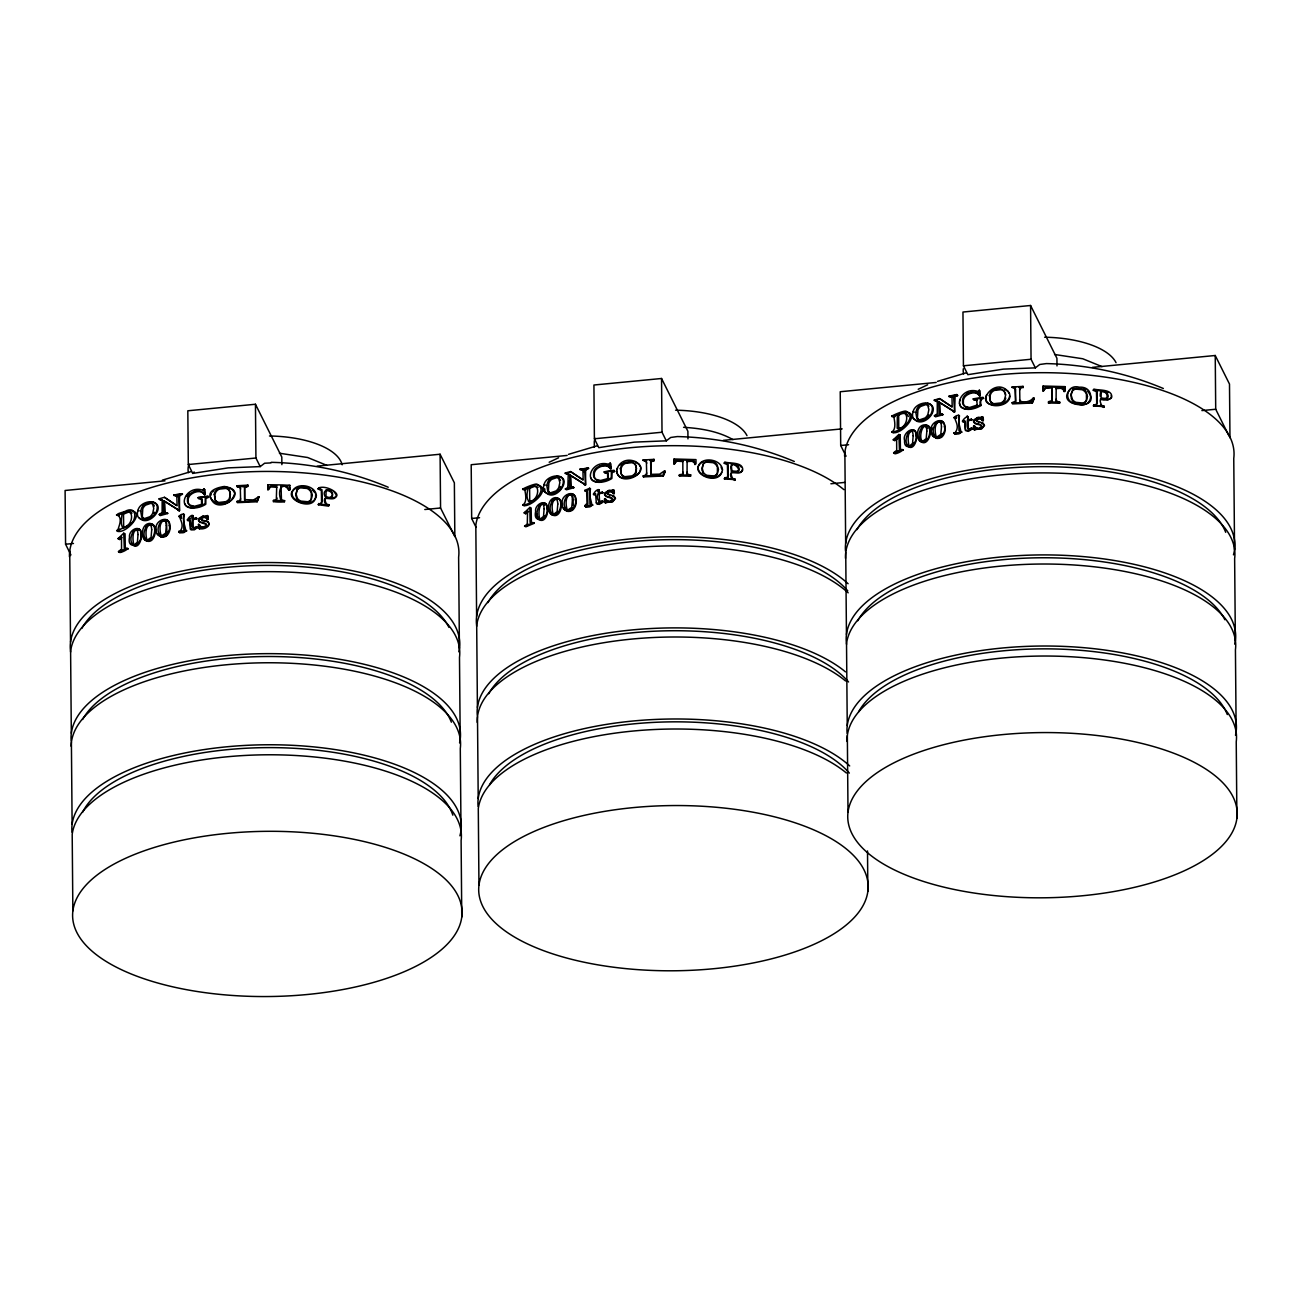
<?xml version="1.0" encoding="UTF-8"?>
<svg xmlns="http://www.w3.org/2000/svg" width="1302" height="1302" viewBox="0 0 1302 1302"><rect width="100%" height="100%" fill="white"/><g stroke="black" fill="none" stroke-linecap="round" stroke-linejoin="round"><path stroke-width="1.5" d="M128.328 511.002C147.761 509.228 127.482 533.267 117.994 531.411C116.887 529.491 122.583 521.418 119.117 516.308C113.323 513.411 122.697 513.118 127.043 510.433C138.028 506.543 136.075 522.444 128.8 525.487M117.994 531.411L120.028 529.588L118.71 529.035M522.769 505.078C527.489 502.067 525.503 493.8 524.673 489.08C516.894 491.082 534.341 483.286 536.912 484.116C549.167 490.398 531.086 504.964 522.769 505.078L524.088 505.648C532.192 506.543 552.976 487.339 536.44 484.783M524.088 505.648L525.357 504.492M891.805 432.101C896.541 429.09 894.539 420.823 893.709 416.103C885.93 418.105 903.393 410.309 905.964 411.139C918.203 417.421 900.121 431.987 891.805 432.101L893.123 432.655C902.611 434.526 922.89 410.488 903.474 412.262M893.123 432.655L894.409 431.499M573.254 505.241L572.929 496.355M268.537 489.698L270.116 486.378L276.74 485.906L276.268 500.831C265.494 502.1 291.941 502.735 281.492 500.928L280.955 500.18C276.805 490.024 282.664 480.161 288.898 490.268L289.923 489.519L289.89 485.369L282.567 484.946L268.017 484.751L267.805 489.682L270.8 486.899L276.838 487.322M1051.918 401.358L1051.739 387.963L1045.929 388.142L1042.935 390.942L1043.146 386.01L1065.02 386.629L1065.052 390.763L1064.043 391.511L1063.116 389.314L1060.739 388.289L1055.792 388.631M268.017 484.751L268.586 488.901M267.805 489.682L267.968 485.548M686.756 461.608L691.704 461.266L694.08 462.291L695.008 464.505L696.017 463.756L695.984 459.606L674.111 458.988L673.899 463.919L676.894 461.136L682.932 461.559M673.899 463.919L674.111 458.988M1042.935 390.942L1043.146 386.01M674.631 463.935L676.21 460.615L682.834 460.143L682.866 474.335M1043.667 390.942L1045.246 387.638L1051.886 387.166L1052.049 400.56L1048.549 401.7L1048.468 402.985L1059.568 403.229L1059.763 401.944L1056.817 401.374L1056.068 399.242M604.681 480.715L599.555 481.154L596.674 480.096A7.291 6.184 -41.9 0 1 594.33 476.646L594.314 473.391A7.324 6.217 -41.9 0 1 596.544 469.192C600.076 465.807 607.595 463.837 610.557 468.932L610.247 463.154L609.19 465.074L599.994 465.774M975.914 391.983L978.225 392.097L979.299 390.177L979.592 395.954C976.63 390.86 969.111 392.83 965.579 396.215A7.324 6.217 -41.9 0 0 963.35 400.414L963.382 403.653A7.291 6.184 -41.9 0 0 965.71 407.119L970.332 408.275L976.354 406.647L977.379 405.947L976.581 399.747M1009.961 396.036C1009.636 408.568 981.513 409.642 986.542 394.945M234.539 493.995C226.825 517.887 189.929 491.863 224.286 486.46C252.751 490.642 216.165 518.033 210.615 497.218M640.633 468.215C640.47 474.97 632.772 477.639 627.027 477.639M273.322 501.726L273.42 500.44L276.398 500.033L277.066 498.031M687.033 472.219L687.765 474.367L690.727 474.921L690.532 476.207L679.416 475.962L679.514 474.677L682.492 474.27L683.159 472.268M679.416 475.962L679.514 474.677M240.626 500.684L240.284 487.046L236.98 485.76L247.917 485.141C250.065 488.217 231.089 485.353 239.991 487.225L240.691 488.982M646.72 474.921L646.378 461.282L643.074 459.98L654.011 459.362L654.174 460.648L650.805 461.901L650.837 474.677M240.561 498.666L239.877 500.668L237.11 501.368L237.371 502.653L257.129 501.775L259.017 496.68L253.516 499.935L244.564 499.642L244.516 486.883L247.917 485.141M646.655 472.903L645.971 474.904L643.204 476.093L663.157 475.214L665.159 471.715L664.378 470.933L659.609 474.156L651 474.351L650.609 461.12L654.011 459.362M166.949 532.648L166.477 521.353M1019.661 389.982L1020.394 388.24L1023.209 387.182L1018.896 387.312M336.209 495.378C335.119 503.972 319.657 492.042 325.825 504.753L329.178 504.899L326.428 503.988C321.22 492.807 331.375 501.498 332.482 494.972C331.945 489.633 320.943 488.25 325.126 496.68M742.303 469.615C741.489 477.671 726.825 467.158 731.447 478.143M932.541 429.514L932.85 427.805M280.874 486.785L289.89 485.369M686.968 461.006L688.563 460.111L693.055 460.745L694.747 462.096L695.008 464.505M1056.003 388.029L1057.598 387.133L1062.09 387.768L1063.783 389.103L1064.043 391.511M281.492 500.928L281.037 485.988M1056.817 401.374L1059.568 403.229M544.773 516.927L545.05 515.755M914.085 442.761L913.418 444.812M137.996 510.319C133.585 524.234 153.913 520.442 156.582 511.035C161.22 497.169 140.144 500.359 137.996 510.303L139.249 510.889M913.125 411.578C908.715 425.494 929.042 421.685 931.711 412.278C936.366 398.428 915.29 401.618 913.141 411.546L914.378 412.164M974.449 420.595C972.399 426.112 982.603 422.938 981.968 427.463C978.258 433.712 971.943 420.123 973.815 429.481L981.61 428.928L984.507 425.559L983.205 423.15L976.305 420.839L975.947 419.228C979.299 413.548 984.751 425.51 983.059 417.454L978.046 417.34L973.798 419.846C971.748 425.396 982.017 422.173 981.399 426.714L978.762 428.195A4.752 4.036 -42 0 1 974.938 426.877L974.221 425.575M284.438 501.97L284.633 500.684L281.671 500.131M230.226 498.243L230.161 492.026A7.242 6.477 -20.4 0 0 225.864 488.429L219.257 489.161A7.259 6.364 -32.2 0 0 215.79 492.205L214.732 495.085L215.172 499.789A7.259 6.347 -32.2 0 0 219.371 503.207L225.995 502.474M1005.762 397.989L1005.356 399.486A7.242 6.477 -20.4 0 1 1001.124 403.734C968.281 410.781 995.786 372.291 1009.457 393.448M942.078 433.908L940.679 436.561L936.138 438.302L933.404 436.235L932.574 433.306M724.319 463.317L724.856 462.064C729.771 463.707 743.328 461.657 742.726 470.152C739.324 476.288 727.053 466.165 732.521 478.225L735.272 479.624L724.449 478.941L725.002 477.671L727.655 477.492L728.257 475.458L727.997 463.935L724.856 462.552L724.319 463.317L727.427 464.7L727.688 476.223L727.086 478.257L724.449 478.436M288.898 490.268L287.709 486.834L282.469 485.89M1065.02 386.629L1064.792 391.56M959.704 401.195L960.306 399.421M687.13 460.224L687.049 474.416M1056.182 387.231L1056.085 401.439M210.794 495.378L211.396 493.686M616.888 469.615L617.49 467.923M122.339 527.245C134.057 527.635 135.245 504.525 122.193 513.558C121.46 517.903 119.231 531.721 127.254 526.496M132.088 513.053L128.54 512.125L123.511 514.111L123.657 527.798M528.433 501.482C540.167 501.856 541.339 478.762 528.287 487.794C524.739 499.008 528.921 507.406 537.384 497.234M538.182 487.273L534.634 486.362L529.605 488.348L529.751 502.035M897.485 428.504C909.203 428.879 910.391 405.785 897.338 414.817L897.192 428.016L900.577 428.618M908.324 416.51C907.413 411.871 901.358 413.125 898.657 415.371L898.787 429.058M721.764 472.414C716.507 486.704 686.105 471.552 702.836 461.754M123.739 533.202L124.325 548.679C132.218 546.791 123.674 552.097 119.833 552.553L118.515 551.511L121.558 549.07L121.477 536.75L118.108 538.589L123.739 533.202L125.057 533.771L125.301 548.663M527.294 524.185L527.57 510.986L524.201 512.825L529.849 507.438L531.151 507.992L531.395 522.899L534.292 523.258L525.927 526.789L524.608 526.236L527.294 524.185L528.612 524.755M897.648 451.761L898.006 450.883M643.204 475.604L643.465 476.89L663.223 476.011L665.159 471.715L663.223 473.244M1023.209 387.67L1023.063 386.385L1012.11 387.003L1014.893 387.687L1015.593 389.444L1015.527 401.146L1012.24 402.627L1012.517 403.897L1032.274 403.018L1034.195 398.721L1033.414 397.956C1031.021 401.602 1021.793 403.832 1019.564 400.023M259.017 496.68L257.129 501.775M665.11 470.901L663.223 476.011M1034.146 397.924L1032.274 403.018M544.09 484.523C546.238 474.595 567.33 471.405 562.676 485.255C560.006 494.679 539.679 498.471 544.09 484.556L545.343 485.125M152.106 537.954C141.137 548.972 138.272 523.925 149.746 523.388C157.884 524.12 155.052 538.768 148.754 540.655A3.239 2.311 -62.2 0 1 146.996 539.695C145.303 535.692 145.027 522.672 152.041 525.52M558.2 512.191C547.231 523.209 544.366 498.161 555.84 497.608C563.978 498.357 561.146 513.004 554.847 514.892A3.239 2.311 -62.2 0 1 553.09 513.932C551.869 509.619 550.583 498.389 557.695 499.268M927.236 439.197C916.999 449.841 913.32 427.235 923.525 424.973C932.932 423.036 930.751 440.141 923.899 441.915A3.239 2.311 -62.2 0 1 922.125 440.955C918.333 437.195 923.02 420.302 927.756 428.602M178.7 531.476L179.546 532.616C191.915 534.227 180.701 524.315 184.363 514.713L183.582 513.997C173.85 515.104 186.332 522.135 180.506 530.711L178.7 531.476L179.546 532.192L181.662 530.825M584.793 505.713L586.763 506.055L587.853 504.102L587.674 491.782L584.81 490.398L589.676 488.234L590.473 488.95C586.811 498.552 598.009 508.464 585.64 506.852L584.793 505.713L587.023 503.386L586.616 490.675M572.717 508.04L570.878 510.058L567.102 511.279L565.084 510.221M955.635 431.971C961.478 423.378 948.979 416.347 958.711 415.24L959.509 415.956C955.847 425.559 967.044 435.486 954.692 433.875L953.845 432.736L956.465 432.671L953.845 432.736M159.332 514.404L161.855 514.469L163.271 512.028L163.173 500.765L159.186 498.78L164.459 497.315L177.072 505.713L176.828 495.883L173.866 494.939L182.443 493.946L179.513 496.192L179.497 510.742L163.613 500.684L163.857 512.028L167.649 513.525L160.374 515.559L159.332 514.404L162.132 512.5L162.164 500.098L159.202 499.268M567.818 487.485L568.258 474.335L565.28 473.017L570.553 471.552L583.166 479.95L582.938 470.12L579.96 469.176L588.537 468.183L585.607 470.429L585.591 484.979L569.706 474.904L569.95 486.264L573.743 487.762L566.468 489.78L565.426 489.129L567.818 487.485L568.828 488.152M590.685 477.753C592.833 483.384 600.336 482.749 605.105 481.496A22.687 19.253 -42 0 0 611.875 478.501L611.956 472.789L614.593 471.536L614.039 470.787L611.387 472.04L611.289 477.753A23.094 19.579 -42 0 1 604.453 480.747C580.741 487.664 590.359 458.516 608.587 464.326L609.19 465.074L610.85 463.919M201.224 505.388L195.186 507.015L190.58 505.876A7.291 6.184 -41.9 0 1 188.237 502.409L188.204 499.171A7.324 6.217 -41.9 0 1 190.45 494.955C193.982 491.57 201.501 489.601 204.463 494.695L204.739 489.682L204.154 488.917L202.494 490.089C184.266 484.279 174.631 513.444 198.36 506.527A23.094 19.579 -42 0 0 205.195 503.516L205.277 497.803L207.946 496.55L208.499 497.315L205.862 498.568L205.781 504.265A22.687 19.253 -42 0 1 199.011 507.259C194.242 508.512 186.739 509.163 184.591 503.516M955.098 396.719L954.626 411.985L938.758 401.927L938.986 413.287L942.778 414.785L935.503 416.803L934.462 415.663L937.261 413.759L937.294 401.358L934.331 400.04L939.588 398.575L952.201 406.956L951.974 397.143L948.995 396.199L956.775 394.49L957.588 395.694L954.252 396.003L953.666 397.875L954.626 411.985M182.443 494.435L181.629 493.718L178.683 495.476L179.497 510.742M588.537 468.671L587.739 467.955L584.777 469.713L585.591 484.979M191.589 517.04L193.038 515.608L193.07 518.928L192.37 518.196C195.479 509.798 182.166 522.981 190.206 520.23L191.003 529.881L194.405 529.816L197.334 527.587C191.931 527.31 191.166 528.563 192.37 519.01L196.7 518.326L193.087 519.742L192.37 519.01M597.683 491.277L599.132 489.845L599.164 493.165L598.464 492.433C601.296 485.207 591.466 493.849 594.249 494.809M967.467 416.135L968.216 420.188L968.183 416.868C966.768 415.11 958.565 423.687 965.352 421.49L965.417 429.318M329.178 504.899L328.56 506.152L318.355 504.704L320.992 504.02L321.594 501.986L321.334 490.463L318.225 489.08L318.762 487.827C329.422 484.132 349.245 499.838 326.33 497.608M1093.485 405.459L1096.121 405.28L1096.723 403.229L1096.463 391.723L1093.354 390.34L1093.908 389.07C1098.823 390.73 1112.364 388.68 1111.762 397.175C1108.376 403.311 1096.089 393.188 1101.557 405.248L1104.308 406.647L1093.485 405.947L1097.147 403.815L1097.212 392.016L1095.893 389.982L1093.354 390.34M320.992 504.02L322.164 501.221L321.903 489.698L318.762 488.315L318.225 489.08M1012.24 402.627L1014.258 403.164L1015.755 401.944L1014.893 387.687M977.2 400.495L973.945 400.072L973.294 398.819L983.075 397.289C983.466 399.193 977.737 400.821 980.911 405.524A22.687 19.253 -42 0 1 974.14 408.519C969.095 410.114 959.883 410.163 959.509 403.05M983.628 398.558L983.075 397.794L980.422 399.063L980.911 405.524M1111.127 397.924L1107.774 400.105L1100.857 399.633M318.355 504.216L321.561 503.256M318.355 504.704L318.909 503.435M724.449 478.941L725.002 477.671M1093.485 405.947L1094.038 404.694M138.289 543.552L135.522 545.522A3.271 2.116 -66.9 0 1 134.855 545.489M544.382 517.789L541.616 519.758A3.271 2.116 -66.9 0 1 539.988 518.88C537.807 515.38 538.898 500.293 544.936 505.225M725.002 478.159L727.655 477.492M202.494 520.686C216.295 521.728 205.293 531.476 198.685 528.238L198.457 524.429L200.443 526.382M605.186 498.552L605.902 499.87A4.752 4.036 -42 0 0 609.727 501.172L612.347 499.691C612.982 495.151 602.712 498.373 604.763 492.84L608.994 490.317L614.023 490.431C615.716 498.487 610.264 486.525 606.895 492.205L607.269 493.816L614.17 496.127L615.472 498.536L612.558 501.921L604.779 502.458C602.891 493.116 609.222 506.69 612.917 500.44M198.457 524.429L199.108 525.162C196.358 530.484 208.564 527.863 208.825 523.534C208.499 519.156 200.557 522.102 200.801 517.968C204.154 512.288 209.606 524.267 207.913 516.194L202.9 516.08L198.669 518.603C196.618 524.136 206.888 520.914 206.253 525.455L203.633 526.936A4.752 4.036 -42 0 1 199.808 525.634L199.076 524.315M604.551 498.65L605.202 499.398C602.452 504.72 614.658 502.084 614.918 497.771L612.461 495.834M973.603 425.673L974.238 426.421C971.487 431.727 983.694 429.107 983.954 424.794L981.399 422.841M731.48 471.568C727.118 454.186 749.431 475.149 731.48 471.568L732.082 470.803C727.72 453.405 750.098 474.416 732.082 470.803M325.467 490.708C333.214 485.906 336.241 501.286 325.988 496.567L326.07 489.943M1100.239 396.296C1099.213 381.486 1118.044 401.846 1101.118 397.826L1101.199 391.202M257.129 499.008L258.284 496.697M1033.414 397.956L1030.712 401.325M247.917 486.427L244.711 487.68L244.743 500.44M734.653 480.389L735.272 479.136M1103.705 407.412L1104.308 406.159M1023.063 386.385L1019.661 388.142L1019.889 401.7M612.233 490.219L614.023 490.431M981.366 417.975L983.059 417.454M200.264 518.229L199.011 520.605L199.678 522.135L206.286 524.364M606.358 492.449L605.105 494.825L605.788 496.371L612.591 498.715M206.318 526.773L201.452 527.277M131.274 522.997L126.652 526.529L116.675 530.842M132.95 531.786C147.354 518.375 141.511 556.686 131.095 543.292M539.044 506.022C552.146 493.067 549.444 528.156 537.645 518.798M908.08 433.045C922.483 419.635 916.657 457.93 906.225 444.552M186.186 496.469L189.441 493.491M166.168 534.634L161.009 537.042L157.754 533.674M281.867 464.651L281.802 457.051L255.452 404.255L187.83 410.781L188.302 464.537L192.729 473.423L194.144 471.942M192.729 473.423L228.159 467.874L260.205 466.604L264.615 463.235L270.995 462.91M687.961 438.888L687.895 431.287L661.546 378.491L593.924 385.018L594.396 438.774L598.822 447.66L634.253 442.11L666.298 440.841L670.709 437.472L677.333 436.561C717.483 437.537 757.276 445.902 794.318 461.478M1056.996 365.911L1056.931 358.31L1030.582 305.498L962.959 312.041L963.431 365.797L967.874 374.683L1003.289 369.133L1035.35 367.864L1039.745 364.479L1046.385 363.584C1086.535 364.544 1126.311 372.925 1163.353 388.501M196.667 526.854L193.705 529.084L190.287 529.149L189.474 519.498L187.162 519.905M596.381 502.312L597.113 504.118L599.359 504.362L603.428 501.823L602.761 501.091L599.815 503.321L596.381 503.386L595.567 493.735L593.256 494.125M965.612 430.441L968.395 431.369L972.48 428.846L971.813 428.098L968.851 430.344L965.417 430.409L964.603 420.758L962.308 421.148M145.97 526.805C160.26 514.241 156.858 549.688 144.424 539.516M552.064 501.042C566.354 488.462 562.952 523.925 550.518 513.737M212.421 492.123L213.837 490.708M898.885 434.461L893.237 439.848L896.622 438.009L896.704 450.329L893.644 452.754L894.962 453.812C899.21 453.275 907.282 447.969 899.454 449.922L898.885 434.461L900.203 435.014L900.431 449.906L903.328 449.792M900.203 435.014L894.555 440.401L897.566 438.514M118.384 538.947L119.703 539.5L121.932 537.547M524.478 513.183L525.796 513.737L528.026 511.784M935.08 423.606C947.449 412.636 949.337 440.499 936.138 438.302L941.737 436.723L938.058 437.586A3.239 2.49 -56.7 0 1 936.154 436.544C934.592 431.239 933.843 421.474 941.623 421.067L936.187 422.613L940.516 421.799L941.964 423.378M190.564 518.245L187.927 520.621M1070.065 389.672C1053.481 407.363 1104.356 411.481 1087.642 391.202M142.634 506.055L144.294 504.753M548.744 480.275L550.388 478.99M594.021 494.858L595.437 493.572M963.057 421.881L964.473 420.595M196.911 527.343L196.228 526.594L197.334 527.587L194.714 528.498M598.887 501.84L602.338 500.831C602.208 506.787 594.363 498.552 598.464 493.246L602.793 492.547L599.18 493.979L598.464 493.246M970.966 429.367L972.48 428.846L971.373 427.853C966.198 432.264 967.109 423.183 967.5 420.269L971.829 419.57L968.216 421.002L967.5 420.269M922.141 427.007C937.717 417.714 928.733 453.308 919.082 439.474M619.931 464.944L621.705 463.74M201.436 498.487L201.631 503.939L200.589 504.639L194.503 506.283L189.848 505.143A7.275 6.168 -42 0 1 187.488 501.677L187.455 498.438A7.307 6.201 -42 0 1 189.718 494.223C193.559 490.496 201.647 488.901 204.463 494.695M976.76 405.199L969.632 407.526L964.977 406.387A7.275 6.168 -42 0 1 962.617 402.936L962.601 399.698A7.307 6.201 -42 0 1 964.847 395.482C968.688 391.739 976.777 390.144 979.592 395.954M902.384 427.74L903.93 426.73M926.194 418.593L922.109 420.383M975.393 419.472L980.65 417.958M161.041 521.353C173.508 513.46 172.954 539.386 161.009 537.042L166.607 535.464L162.929 536.326A3.239 2.49 -56.7 0 1 161.025 535.301C159.462 529.995 158.698 520.214 166.477 519.807L161.041 521.353L165.989 520.833M567.151 495.59C579.602 487.68 579.064 513.623 567.102 511.279L572.701 509.7L569.023 510.563A3.239 2.49 -56.7 0 1 567.119 509.521C565.556 504.216 564.791 494.451 572.587 494.044L567.151 495.59L570.732 494.711L572.571 495.574M919.424 406.012L925.478 403.506M954.252 396.003L957.588 395.694M912.246 446.114L910.651 446.781A3.271 2.116 -66.9 0 1 909.024 445.902C908.08 441.59 906.436 430.734 913.255 431.027M608.587 464.326L610.296 464.017L609.694 463.268M980.341 404.776A23.094 19.579 -42 0 1 973.489 407.77C949.776 414.687 959.395 385.538 977.623 391.349L979.885 390.925M527.766 525.422L524.608 525.748M896.801 452.445L893.644 452.754M606.081 480.243L607.318 479.624M590.473 488.95L585.656 491.114L584.81 490.398M549.167 462.243L558.607 457.767M918.219 389.265L927.659 384.79M555.889 492.4L553.073 493.36M116.529 514.729L117.847 515.299L125.317 512.142M118.515 551.999L126.912 548.451L128.198 549.021M118.515 551.511L119.833 552.064L122.518 550.518L121.2 549.949M128.198 548.533L125.643 549.232M522.623 488.966L523.941 489.536L529.54 487.176M534.292 522.769L530.077 522.33L529.849 507.438M524.608 526.236L533.006 522.688L534.292 523.258M891.675 415.989L892.993 416.559L901.196 413.092M893.66 453.242L902.042 449.711L903.344 450.28M146.166 503.679L148.249 502.832M552.26 477.915L554.343 477.053M178.716 516.162L181.58 516.064M953.861 417.421L956.726 417.324M565.426 488.641L567.949 488.706M934.462 415.663L937.001 415.729M966.67 393.643L971.65 392.195M253.613 500.717L255.583 500.066M632.088 476.711C607.578 484.49 615.716 453.649 635.343 461.494C654.06 471.877 619.622 488.738 616.709 471.454M116.545 515.218L119.117 515.38M522.639 489.454L525.211 489.617M623.739 462.763L633.586 461.722M891.675 416.461L895.027 416.656L893.709 416.103M162.376 480.129L191.264 471.519M568.469 454.365L597.358 445.756M937.505 381.372L966.409 372.779M298.825 486.932C274.576 496.42 317.021 515.478 315.637 494.565M1071.871 388.777L1073.955 388.175M201.712 517.35L206.221 516.715M607.806 491.586L611.615 490.935M159.332 514.892L166.689 512.842L167.649 513.525M565.28 473.017L569.788 472.707M565.426 489.129L572.782 487.078L573.743 487.762M934.331 400.04L940.581 399.242L951.616 406.696M934.462 416.152L941.818 414.101L942.778 414.785M193.9 491.538L196.504 490.952M173.866 494.939L182.443 493.946M163.613 500.684L178.651 510.026M178.732 516.601L181.336 517.154L181.662 518.375M178.7 531.916L186.658 531.053M579.96 469.176L588.537 468.183M948.995 396.199L957.588 395.206M569.706 474.904L584.744 484.263M584.826 490.838L587.446 491.391M938.758 401.927L953.796 411.286M953.861 417.861L956.482 418.414L955.652 417.698M584.793 506.136L592.752 505.29M953.845 433.159L961.787 432.313M180.669 531.818L185.584 530.744M586.763 506.055L591.678 504.981M204.739 489.682L203.177 489.747L203.763 490.496L203.6 489.031M219.957 487.827L227.492 487.485M995.086 389.086L1000.261 388.484M1100.613 391.967C1109.141 389.689 1109.467 402.904 1100.532 398.575M203.861 493.946L205.146 494.581L204.154 488.917L204.56 493.832M201.631 503.939L202.249 504.688L202.054 499.236L198.815 498.812L198.164 497.559L207.946 496.029L208.499 497.315M198.164 497.559L208.483 496.794M192.37 518.196L196.7 518.326M199.727 525.064L199.336 528.97M979.006 395.206L980.276 395.841L979.299 390.177L979.69 395.092M973.294 398.819L979.381 398.64M607.529 472.724L607.725 478.176L606.699 478.876L600.596 480.503L595.942 479.364A7.275 6.168 -42 0 1 593.582 475.914L593.549 472.675A7.307 6.201 -42 0 1 595.811 468.46C599.392 465.074 606.944 463.073 609.954 468.183L611.24 468.818L610.247 463.154L610.654 468.069M608.343 478.924L608.148 473.472L604.909 473.049L604.258 471.796L614.039 470.266L614.593 471.536M604.258 471.796L614.593 471.031M968.183 416.868L966.849 416.233M967.5 419.456L971.829 419.57M974.856 426.324L974.466 430.23M598.464 492.433L602.793 492.547M605.821 499.301L605.43 503.207M167.649 513.037L164.28 512.532M942.778 414.296L939.426 413.792M573.743 487.273L570.374 486.769M307.207 502.523L303.903 502.686M981.187 398.347L983.628 398.054M982.115 420.074L983.319 420.758L982.505 416.689L982.766 419.993M206.139 515.983L207.913 516.194M206.985 518.814L208.174 519.498L207.36 515.446L207.62 518.749M613.079 493.051L614.267 493.735L613.454 489.666L613.714 492.97M954.692 433.875L961.787 431.873L958.956 430.718L958.711 415.24M179.546 532.616L186.642 530.614L183.826 529.458L183.582 513.997M585.64 506.852L592.736 504.85L589.92 503.695L589.676 488.234M949.012 396.687L952.38 397.322L951.518 396.605M173.866 495.427L177.69 496.583M579.96 469.664L583.345 470.299L583.947 471.894M556.426 476.483C574.931 475.914 555.433 504.004 545.408 492.026L544.138 491.424M934.331 400.528L938.303 402.025L937.294 401.358M565.296 473.505L568.648 474.465M973.294 399.323L976.777 399.974M198.164 498.064L201.631 498.715M604.258 472.3L607.741 472.952M963.431 365.797L1031.054 359.254L1035.35 367.864M936.154 382.462L840.229 391.739L840.701 445.496L846.056 456.205M1092.297 367.376L1215.238 355.495L1229.495 384.074L1229.967 437.83M188.302 464.537L255.924 458.011L260.205 466.604M594.396 438.774L662.018 432.231L666.298 440.841M165.012 480.829L65.1 490.48L65.572 544.236L70.926 554.961M317.167 466.116L440.092 454.235L454.365 482.83L454.837 536.57L440.564 507.992L440.092 454.235M567.119 455.44L471.194 464.716L471.666 518.473L476.125 527.408M723.261 440.353L842.166 428.863M840.701 445.496L848.595 444.731M1201.892 410.586L1215.71 409.251L1229.072 436.04M65.572 544.236L73.465 543.471M424.794 509.521L440.564 507.992M471.666 518.473L479.559 517.708M830.888 483.758L844.689 482.424M1012.11 387.003L1015.641 387.557M1012.256 403.115L1032.209 402.22L1033.462 398.754M643.074 459.98L646.589 460.534M237.11 501.856L257.064 500.977L258.333 497.494M237.11 501.368L239.129 501.905L239.877 500.668M1050.323 402.416L1048.468 402.985M679.416 475.474L681.288 475.393M145.71 519.189L151.048 517.35A7.242 5.159 -62.2 0 0 152.155 516.324M649.861 460.29L654.174 460.648M1012.126 387.491L1015.137 388.484M643.09 460.469L646.085 461.461L646.785 463.219M1044.904 386.824L1062.953 387.312M674.68 463.138L674.062 459.785L693.901 460.306M679.514 475.165L690.727 474.921M301.478 486.639L303.757 486.736M1059.779 402.432L1048.549 401.7M1054.571 354.486L1082.776 358.766L1101.997 366.611M683.566 427.316C700.492 428.309 718.053 431.157 732.961 439.604M279.425 453.226L307.63 457.507L326.851 465.367M271.239 462.324C311.39 463.3 351.182 471.666 388.224 487.241M927.349 403.295C942.453 406.322 925.136 428.114 915.273 420.188M152.22 502.035C168.17 505.241 148.07 528.612 139.298 517.789M1093.354 389.851L1105.154 391.609M1094.038 405.182L1104.308 406.647M724.303 462.828L726.288 463.024M318.209 488.592L320.194 488.787M318.909 503.939L329.178 505.388M1077.145 403.685C1062.871 403.766 1065.703 383.439 1079.309 387.215C1095.991 386.01 1093.371 410.163 1077.145 403.685L1082.336 403.783A7.242 6.347 31.5 0 0 1086.486 400.284L1086.421 394.067A7.242 6.331 31.5 0 0 1082.222 389.737L1075.598 389.086A7.259 6.494 19.8 0 0 1072.051 391.511L1070.96 394.197L1071.416 398.965M688.693 475.474L690.532 476.207M726.988 478.371L735.272 479.624M730.276 463.642L736.102 464.586M709.85 460.973L712.438 461.38M328.169 490.008L330.008 490.349M1101.964 406.517L1103.705 406.924M734.653 479.901L731.919 478.99M978.648 422.239L976.402 420.611L977.883 418.951L981.301 418.984L982.668 420.839M609.613 495.216L607.35 493.588L608.848 491.928L612.265 491.961L613.633 493.816M302.162 502.377L300.583 501.888A7.259 6.494 19.8 0 1 299.183 501.172M1106.765 392.048L1108.132 392.586M737.713 465.026L739.097 465.563M897.338 414.817L898.657 415.371M891.821 431.597L893.139 432.166M896.248 437.944L897.924 438.562M893.237 439.848L894.832 440.76M528.287 487.794L529.605 488.348M524.673 489.08L525.992 489.633M522.786 504.59L524.088 505.143M527.212 510.937L528.531 511.491M524.201 512.825L525.796 513.737M122.193 513.558L123.511 514.111M116.692 530.353L117.994 530.907M118.108 538.589L119.703 539.5M1083.801 389.07L1085.852 390.014M913.19 418.447L914.443 419.049M1004.721 389.298L1008.025 391.3L1009.734 394.229C1010.189 402.025 1000.994 405.378 994.516 404.466A7.259 6.347 -32.2 0 1 990.301 401.049L989.862 396.329L990.92 393.464A7.259 6.364 -32.2 0 1 994.386 390.421L1001.01 389.672A7.242 6.477 -20.4 0 1 1005.307 393.269L1005.73 394.701M635.685 462.275L638.989 464.293L640.698 467.206M229.591 488.055L232.895 490.057L234.604 492.986M981.285 417.242L981.854 417.991L981.952 416.754M612.803 490.968L612.917 489.731M159.186 498.78L160.227 499.935M161.708 513.248L162.734 513.916M162.164 500.098L163.173 500.765M582.58 479.673L570.553 471.552M176.47 505.436L164.459 497.315M939.588 398.575L940.581 399.242M740.236 466.214L741.131 466.93M334.142 491.977L336.079 494.402M582.482 469.599L583.345 470.299M176.388 495.362L177.251 496.062M953.129 411.432L953.975 412.132M584.093 484.409L584.94 485.109M178 510.172L178.846 510.889M585.216 468.997L586.046 469.697M179.123 494.76L179.953 495.46M586.6 504.948L587.43 505.664M180.506 530.711L181.336 531.428M180.522 516.455L181.336 517.154M312.513 489.943L315.003 492.872M201.794 520.328L201.436 518.717L203.747 517.415L206.172 517.724L207.539 519.579M971.845 420.4L971.162 418.837M602.81 493.377L602.126 491.814M196.7 519.14L196.032 517.578M138.533 530.24C131.762 527.945 132.544 540.737 133.894 544.643M974.352 429.4L975.231 429.823M605.316 502.377L606.195 502.8M199.206 528.14L200.101 528.563M940.402 414.459L939.751 402.595M571.366 487.436L570.699 475.588M165.273 513.216L164.605 501.351M599.604 502.572L599.18 493.979M1100.483 405.166L1100.955 406.012M563.847 507.91L564.368 509.228M721.096 467.109L721.731 468.785M236.98 485.76L237.257 487.029M645.971 474.904L643.465 476.89M560.478 480.454L560.446 480.275A7.242 5.143 -62.2 0 0 557.028 477.525L551.69 479.364A7.259 5.159 -62.2 0 0 548.874 482.961L548.402 490.659A7.259 5.159 -62.2 0 0 549.737 492.595M549.737 510.856L550.046 512.451M143.643 536.619L143.952 538.214M537.189 517.529L536.815 514.013M1111.208 395.662L1111.355 396.638M968.379 429.139L968.216 421.002M193.233 527.88L193.087 519.742M544.741 488.836L544.92 490.577M701.957 470.461L703.015 464.488A7.259 6.494 19.8 0 1 706.547 462.08L713.17 462.715A7.242 6.331 31.5 0 1 717.386 467.06L717.435 473.277A7.242 6.347 31.5 0 1 713.301 476.76L706.677 476.125A7.259 6.494 19.8 0 1 705.277 475.409M295.863 496.225L296.921 490.252A7.259 6.494 19.8 0 1 300.453 487.843L307.077 488.478A7.242 6.331 31.5 0 1 311.292 492.823L311.341 499.04A7.242 6.347 31.5 0 1 308.558 502.035M284.633 500.684L273.42 500.44M1234.556 549.477L1233.759 458.369A194.73 82.612 -0.5 0 0 1045.197 372.697A194.73 82.612 -0.5 0 0 844.591 456.172M1235.354 640.584L1234.638 558.591A194.73 82.612 -0.5 0 0 1043.748 472.919A194.73 82.612 -0.5 0 0 845.486 558.346M1236.151 731.691L1235.435 649.698A194.73 82.612 -0.5 0 0 1051.479 564.075A194.73 82.612 -0.5 0 0 846.528 643.579L847.244 725.572M1236.9 818.242A194.73 82.612 -0.5 0 0 954.317 742.156A194.73 82.612 -0.5 0 0 936.138 885.165A194.73 82.612 -0.5 0 0 1236.9 818.242L1236.233 741.717A194.73 82.612 -0.5 0 0 1045.36 656.029A194.73 82.612 -0.5 0 0 847.081 741.473M1215.238 355.495L1215.71 409.251M1030.582 305.498L1031.054 359.254M867.506 850.938L867.864 891.219A194.73 82.612 -0.5 0 1 567.102 958.142A194.73 82.612 -0.5 0 1 585.265 815.133A194.73 82.612 -0.5 0 1 867.864 891.219M844.868 452.266L845.665 543.357M845.73 552.471L846.446 634.465M847.342 735.597L848.009 812.122M661.546 378.491L662.018 432.231M594.33 447.253L594.282 441.736A77.257 32.762 -0.5 0 1 595.128 438.335M569.316 480.633L569.365 486.264M476.613 616.351L475.816 525.243A194.73 82.612 -0.5 0 1 630.07 447.758A194.73 82.612 -0.5 0 1 843.908 489.666M477.411 707.458L476.695 625.448A194.73 82.612 -0.5 0 1 634.774 547.621A194.73 82.612 -0.5 0 1 848.172 592.833M477.492 716.556L478.208 798.549M478.957 885.1L478.29 808.575A194.73 82.612 -0.5 0 1 632.544 731.089A194.73 82.612 -0.5 0 1 846.381 772.997M459.411 648.233L458.63 557.126A194.73 82.612 -0.5 0 0 267.74 471.438A194.73 82.612 -0.5 0 0 69.478 556.882M460.208 739.341L459.492 657.331A194.73 82.612 -0.5 0 0 275.536 571.708A194.73 82.612 -0.5 0 0 70.601 651.228L71.317 733.221M461.006 830.432L460.29 748.438A194.73 82.612 -0.5 0 0 271.727 662.767A194.73 82.612 -0.5 0 0 71.122 746.241M461.771 916.982A194.73 82.612 -0.5 0 0 179.171 840.897A194.73 82.612 -0.5 0 0 161.009 983.905A194.73 82.612 -0.5 0 0 461.771 916.982L461.103 840.457A194.73 82.612 -0.5 0 0 277.131 754.835A194.73 82.612 -0.5 0 0 72.196 834.338L72.863 910.879M289.63 487.55L289.662 490.301M255.452 404.255L255.924 458.011M69.722 551.006L70.52 642.114M71.398 742.319L72.115 824.329M560.495 486.492A7.242 5.159 -62.2 0 1 559.958 487.973M559.193 489.34A7.242 5.159 -62.2 0 1 557.142 491.57M488.738 693.738A188.025 79.764 -0.5 0 1 660.553 630.965A188.025 79.764 -0.5 0 1 848.562 681.971M487.941 602.631A188.025 79.764 -0.5 0 1 659.772 539.858A188.025 79.764 -0.5 0 1 847.765 590.864M477.297 715.303A194.73 82.612 -0.5 0 1 622.665 630.933A194.73 82.612 -0.5 0 1 845.503 671.881M478.094 806.41A194.73 82.612 -0.5 0 1 627.238 721.601A194.73 82.612 -0.5 0 1 849.685 765.934M477.232 722.431A194.73 82.612 -0.5 0 1 624.993 639.787A194.73 82.612 -0.5 0 1 845.584 680.979M489.519 784.846A188.025 79.764 -0.5 0 1 661.351 722.073A188.025 79.764 -0.5 0 1 849.343 773.079M476.744 626.164A194.73 82.612 -0.5 0 1 623.381 539.646A194.73 82.612 -0.5 0 1 848.09 583.719M625.465 477.443A7.259 6.347 -32.2 0 1 621.266 474.026L620.826 469.322L621.884 466.442A7.259 6.364 -32.2 0 1 625.351 463.398L631.958 462.666A7.242 6.477 -20.4 0 1 636.255 466.246L636.32 472.463A7.242 6.477 -20.4 0 1 633.472 475.962M703.08 473.277A7.259 6.494 19.8 0 1 702.38 471.942M675.575 410.195A77.257 32.762 -0.5 0 1 746.99 435.649M963.61 373.902A77.257 32.762 -0.5 0 1 963.317 368.759M1044.611 337.218A77.257 32.762 -0.5 0 1 1116.042 362.672M928.993 414.996A7.242 5.159 -62.2 0 1 928.245 416.363M918.773 419.618A7.259 5.159 -62.2 0 1 917.438 417.682L917.926 409.984A7.259 5.159 -62.2 0 1 920.726 406.387L926.064 404.548A7.242 5.143 -62.2 0 1 928.912 406.208M857.774 620.761A188.025 79.764 -0.5 0 1 1042.853 557.761A188.025 79.764 -0.5 0 1 1224.873 619.752M856.976 529.654A188.025 79.764 -0.5 0 1 1046.499 466.653A188.025 79.764 -0.5 0 1 1225.703 532.339M846.577 644.295A194.73 82.612 -0.5 0 1 1044.041 554.912A194.73 82.612 -0.5 0 1 1234.719 644.164M847.13 733.417A194.73 82.612 -0.5 0 1 1047.166 646.02A194.73 82.612 -0.5 0 1 1235.5 735.272M858.571 711.868A188.025 79.764 -0.5 0 1 1048.094 648.868A188.025 79.764 -0.5 0 1 1227.298 714.554M845.535 551.218A194.73 82.612 -0.5 0 1 1047.687 463.821A194.73 82.612 -0.5 0 1 1233.466 554.847M1075.712 403.132A7.259 6.494 19.8 0 1 1072.132 400.3M154.401 512.256A7.242 5.159 -62.2 0 1 153.864 513.737M144.603 518.928A7.259 5.159 -62.2 0 1 142.309 516.422L142.781 508.74A7.259 5.159 -62.2 0 1 145.596 505.127L150.934 503.304A7.242 5.143 -62.2 0 1 154.336 506.039M82.628 719.501A188.025 79.764 -0.5 0 1 272.167 656.517A188.025 79.764 -0.5 0 1 451.371 722.187M81.847 628.394A188.025 79.764 -0.5 0 1 266.926 565.393A188.025 79.764 -0.5 0 1 448.946 627.385M71.203 741.066A194.73 82.612 -0.5 0 1 271.223 653.653A194.73 82.612 -0.5 0 1 459.573 742.905M72.001 832.173A194.73 82.612 -0.5 0 1 274.152 744.777A194.73 82.612 -0.5 0 1 459.915 835.803M82.547 812.318A188.025 79.764 -0.5 0 1 273.143 747.625A188.025 79.764 -0.5 0 1 452.836 815.166M70.65 651.928A194.73 82.612 -0.5 0 1 268.114 562.545A194.73 82.612 -0.5 0 1 458.776 651.797M296.986 499.04A7.259 6.494 19.8 0 1 296.286 497.722M229.543 499.577A7.242 6.477 -20.4 0 1 227.378 501.726M188.481 472.659A77.257 32.762 -0.5 0 1 189.034 464.098M269.481 435.975A77.257 32.762 -0.5 0 1 342.149 464.798M138.012 534.52L137.426 542.104L134.269 544.936A3.271 2.132 -66.9 0 1 132.625 544.057C126.912 538.637 137.345 520.67 138.012 534.52M544.106 508.757L543.52 516.341L540.363 519.173A3.271 2.132 -66.9 0 1 538.735 518.294C533.006 512.874 543.439 494.89 544.106 508.757M913.158 435.763L912.556 443.364L909.398 446.195A3.271 2.132 -66.9 0 1 907.771 445.317C902.042 439.897 912.474 421.913 913.158 435.763M151.716 529.784L151.065 537.352L147.598 540.037A3.271 2.327 -62.2 0 1 145.824 539.093C139.607 533.169 151.097 515.901 151.716 529.784M557.809 504.02L557.158 511.572L553.692 514.274A3.271 2.327 -62.2 0 1 551.918 513.313C545.701 507.406 557.191 490.138 557.809 504.02M926.845 431.043L926.194 438.595L922.744 441.297A3.271 2.327 -62.2 0 1 920.953 440.336C914.753 434.429 926.227 417.145 926.845 431.043M166.347 525.601L165.647 533.12L161.92 535.659A3.271 2.506 -56.7 0 1 160 534.634C153.376 528.238 165.793 511.686 166.347 525.601M572.441 499.838L571.741 507.357L568.014 509.896A3.271 2.506 -56.7 0 1 566.093 508.87C559.469 502.474 571.887 485.923 572.441 499.838M941.492 426.861L940.776 434.38L937.049 436.919A3.271 2.506 -56.7 0 1 935.129 435.893C928.505 429.481 940.923 412.929 941.492 426.861M140.746 534.308C143.611 544.334 126.473 551.137 129.516 537.335C128.149 529.686 141.674 523.502 140.746 534.308M546.84 508.545C549.704 518.57 532.567 525.373 535.627 511.556C534.243 503.907 547.768 497.722 546.84 508.545M915.892 435.568C918.838 443.77 903.604 453.015 904.581 440.467C901.879 432.524 916.348 423.606 915.892 435.568M169.309 525.536C172.189 534.845 155.215 541.778 156.256 529.475C153.799 520.702 169.927 513.965 169.309 525.536M575.403 499.756C578.283 509.066 561.308 516.015 562.35 503.711C559.893 494.939 576.021 488.201 575.403 499.756M944.455 426.779C947.335 436.089 930.344 443.038 931.386 430.734C928.928 421.962 945.057 415.224 944.455 426.779M140.714 511.181L141.658 516.91A7.324 5.208 -62.2 0 0 144.538 518.57L149.925 516.715A7.307 5.192 -62.2 0 0 152.757 513.102L153.75 508.366L152.692 504.313A7.307 5.192 -62.2 0 0 149.795 502.67L144.408 504.525A7.324 5.208 -62.2 0 0 141.576 508.138L140.714 511.181M546.807 485.418L547.751 491.147A7.324 5.208 -62.2 0 0 550.632 492.807L556.019 490.952A7.307 5.192 -62.2 0 0 558.851 487.322L559.844 482.603L558.786 478.55A7.307 5.192 -62.2 0 0 555.905 476.906L550.502 478.762A7.324 5.208 -62.2 0 0 547.67 482.358L546.807 485.418M915.843 412.425L916.787 418.17A7.324 5.208 -62.2 0 0 919.668 419.83L925.055 417.975A7.307 5.192 -62.2 0 0 927.903 414.345L928.879 409.625L927.821 405.557A7.307 5.192 -62.2 0 0 924.941 403.913L919.538 405.768A7.324 5.208 -62.2 0 0 916.706 409.381L915.843 412.425M214.228 494.321L215.383 500.228A7.324 6.412 -32.1 0 0 218.931 502.442L225.62 501.693A7.307 6.543 -20.4 0 0 229.201 498.796L230.421 494.288L229.119 490.008A7.307 6.543 -20.4 0 0 225.49 487.648L218.801 488.396A7.324 6.412 -32.1 0 0 215.302 491.44L214.228 494.321M620.338 468.541L621.477 474.465A7.324 6.412 -32.1 0 0 625.025 476.678L631.714 475.93A7.307 6.543 -20.4 0 0 635.295 473.033L636.515 468.525L635.213 464.244A7.307 6.543 -20.4 0 0 631.584 461.885L624.911 462.633A7.324 6.412 -32.1 0 0 621.396 465.677L620.338 468.541M989.374 395.564L990.513 401.488A7.324 6.412 -32.1 0 0 994.061 403.685L1000.75 402.953A7.307 6.543 -20.4 0 0 1004.33 400.04L1005.551 395.548L1004.265 391.251A7.307 6.543 -20.4 0 0 1000.62 388.907L993.947 389.64A7.324 6.412 -32.1 0 0 990.448 392.699L989.374 395.564M312.35 495.199L311.145 499.48A7.307 6.396 31.5 0 1 307.646 501.742L300.957 501.107A7.324 6.543 19.9 0 1 297.328 498.259L296.026 493.783L297.247 489.471A7.324 6.543 19.9 0 1 300.827 487.046L307.516 487.697A7.307 6.396 31.5 0 1 311.08 490.691L312.35 495.199M718.444 469.436L717.239 473.716A7.307 6.396 31.5 0 1 713.74 475.979L707.051 475.328A7.324 6.543 19.9 0 1 703.422 472.496L702.12 468.004L703.34 463.707A7.324 6.543 19.9 0 1 706.921 461.282L713.61 461.933A7.307 6.396 31.5 0 1 717.174 464.928L718.444 469.436M1087.479 396.459L1086.291 400.723A7.307 6.396 31.5 0 1 1082.776 403.002L1076.087 402.351A7.324 6.543 19.9 0 1 1072.457 399.519L1071.155 395.027L1072.392 390.73A7.324 6.543 19.9 0 1 1075.973 388.305L1082.646 388.956A7.307 6.396 31.5 0 1 1086.21 391.951L1087.479 396.459M316.386 495.623C314.807 507.308 292.836 504.362 291.908 493.539C293.552 481.528 315.589 484.279 316.386 495.623M722.48 469.859C720.901 481.545 698.93 478.583 698.002 467.776C699.646 455.749 721.682 458.516 722.48 469.859"/></g></svg>
